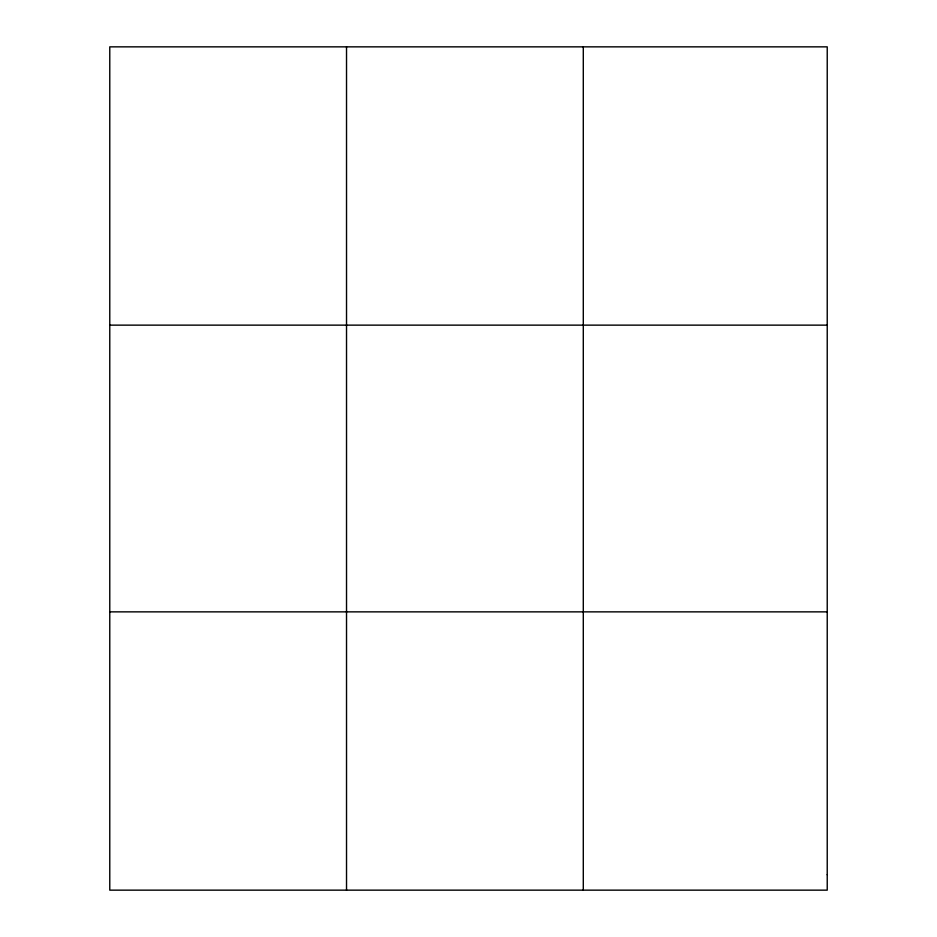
<?xml version="1.0" encoding="UTF-8"?>
<svg xmlns="http://www.w3.org/2000/svg" width="937" height="937" viewBox="0 0 937 937"><rect width="100%" height="100%" fill="white"/><g stroke="black" fill="none" stroke-linecap="round" stroke-linejoin="round"><path stroke-width="1.41" d="M346.526 46.85L346.526 890.15M583.294 46.85L583.294 890.15M109.77 325.139L827.23 325.139M109.77 611.861L827.23 611.861M827.23 874.689L827.23 890.15L109.77 890.15L109.77 46.85L827.23 46.85L827.23 874.689"/></g></svg>
